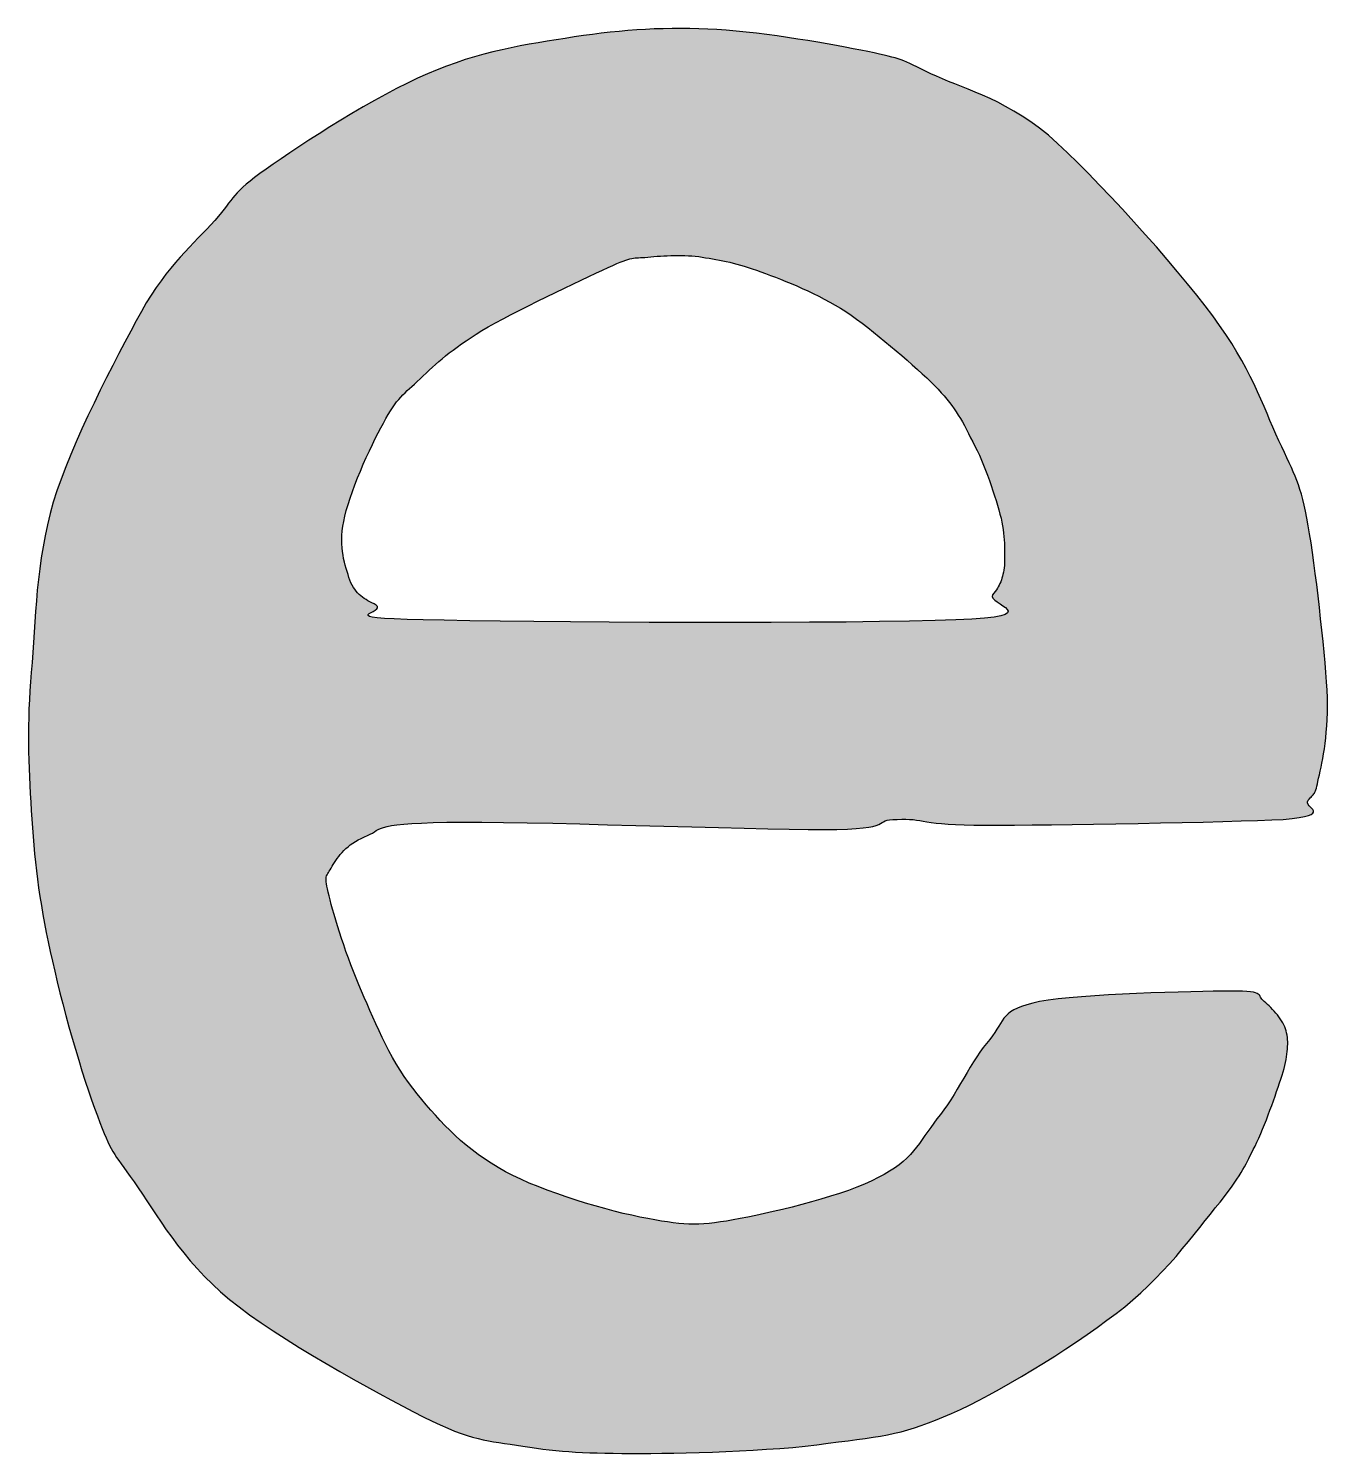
# Model space of a CAD drawing. Header units: millimetres. Extents: x 0 to 420, y 0 to 297.
# Drawn here: x 299.989 to 301.765, y 51.803 to 53.751 of the extents above; entities that cross this region are included whole.
import ezdxf

# ---------------------------------------------------------------- set-up
doc = ezdxf.new("R2010")
doc.units = ezdxf.units.MM
doc.layers.add('291-E-DIAGRAMA', color=5, linetype='Continuous')
doc.layers.add('291-G-ROTULO', color=7, linetype='Continuous')

msp = doc.modelspace()

# ---------------------------------------------------------------- hatches: boundary and pattern name
at = {"layer": '291-G-ROTULO', "true_color": 0xec5a2f}
h = msp.add_hatch(color=7, dxfattribs=at)
h.paths.add_polyline_path([(300.477, 53.6613), (300.4617, 53.6529), (300.4463, 53.6441), (300.4309, 53.6351), (300.4157, 53.6259), (300.4007, 53.6167), (300.386, 53.6075), (300.3719, 53.5985), (300.3585, 53.5897), (300.3458, 53.5813), (300.334, 53.5733), (300.3232, 53.5659), (300.3135, 53.5591), (300.3051, 53.5531), (300.2978, 53.5476), (300.2916, 53.5427), (300.2862, 53.5383), (300.2815, 53.5342), (300.2775, 53.5304), (300.274, 53.5268), (300.2709, 53.5232), (300.268, 53.5198), (300.2651, 53.5162), (300.2623, 53.5125), (300.2593, 53.5086), (300.2561, 53.5044), (300.2524, 53.4997), (300.2482, 53.4946), (300.2433, 53.4889), (300.2379, 53.4829), (300.2324, 53.4769), (300.2267, 53.471), (300.2208, 53.4649), (300.2148, 53.4587), (300.2087, 53.4523), (300.2024, 53.4457), (300.1961, 53.4387), (300.1896, 53.4313), (300.1831, 53.4235), (300.1765, 53.4153), (300.1699, 53.4064), (300.1632, 53.397), (300.1564, 53.3869), (300.1497, 53.376), (300.1429, 53.3644), (300.1359, 53.3514), (300.1283, 53.3375), (300.1204, 53.3226), (300.1122, 53.307), (300.1038, 53.2907), (300.0953, 53.2739), (300.0867, 53.2567), (300.0782, 53.2392), (300.0698, 53.2215), (300.0616, 53.2038), (300.0538, 53.1862), (300.0463, 53.1688), (300.0394, 53.1517), (300.0331, 53.135), (300.0274, 53.1189), (300.0224, 53.1034), (300.0182, 53.088), (300.0145, 53.0728), (300.0112, 53.0576), (300.0084, 53.0425), (300.006, 53.0275), (300.0039, 53.0126), (300.0021, 52.9979), (300.0006, 52.9832), (299.9993, 52.9687), (299.9982, 52.9543), (299.9971, 52.94), (299.9962, 52.9259), (299.9953, 52.9118), (299.9944, 52.8979), (299.9934, 52.8842), (299.9923, 52.8706), (299.9913, 52.8579), (299.9904, 52.8454), (299.9898, 52.8331), (299.9892, 52.821), (299.9889, 52.8091), (299.9886, 52.7973), (299.9885, 52.7856), (299.9886, 52.7739), (299.9887, 52.7624), (299.989, 52.7509), (299.9893, 52.7394), (299.9898, 52.728), (299.9903, 52.7165), (299.9909, 52.705), (299.9916, 52.6935), (299.9923, 52.6819), (299.9931, 52.6699), (299.9939, 52.658), (299.9949, 52.6462), (299.9958, 52.6345), (299.9969, 52.6228), (299.9981, 52.6112), (299.9994, 52.5995), (300.0009, 52.5878), (300.0024, 52.576), (300.0042, 52.5641), (300.0061, 52.552), (300.0081, 52.5399), (300.0104, 52.5275), (300.0129, 52.515), (300.0155, 52.5022), (300.0184, 52.4891), (300.0212, 52.4759), (300.0244, 52.462), (300.0279, 52.4475), (300.0316, 52.4325), (300.0355, 52.4173), (300.0396, 52.4018), (300.0439, 52.3862), (300.0483, 52.3707), (300.0527, 52.3554), (300.0572, 52.3404), (300.0617, 52.3258), (300.0661, 52.3118), (300.0705, 52.2986), (300.0747, 52.2861), (300.0788, 52.2747), (300.0827, 52.2643), (300.0862, 52.2551), (300.0894, 52.2472), (300.0922, 52.2402), (300.0947, 52.2341), (300.0971, 52.2287), (300.0994, 52.2239), (300.1017, 52.2195), (300.104, 52.2154), (300.1064, 52.2113), (300.109, 52.2073), (300.1119, 52.2031), (300.1151, 52.1985), (300.1188, 52.1935), (300.1229, 52.1878), (300.1276, 52.1813), (300.1329, 52.174), (300.1386, 52.1658), (300.1444, 52.1572), (300.1504, 52.1481), (300.1566, 52.1387), (300.1631, 52.1289), (300.1699, 52.1189), (300.177, 52.1086), (300.1845, 52.0982), (300.1925, 52.0876), (300.2009, 52.0769), (300.2098, 52.0661), (300.2192, 52.0554), (300.2293, 52.0447), (300.24, 52.0341), (300.2513, 52.0236), (300.2633, 52.0134), (300.2765, 52.003), (300.291, 51.9923), (300.3067, 51.9813), (300.3234, 51.9702), (300.3408, 51.959), (300.3588, 51.9477), (300.3772, 51.9365), (300.3958, 51.9255), (300.4144, 51.9147), (300.4328, 51.9043), (300.4509, 51.8942), (300.4683, 51.8846), (300.485, 51.8756), (300.5006, 51.8672), (300.5152, 51.8596), (300.5283, 51.8528), (300.5406, 51.8468), (300.5517, 51.8416), (300.562, 51.8371), (300.5714, 51.8332), (300.5801, 51.8299), (300.5883, 51.8272), (300.596, 51.8248), (300.6034, 51.8229), (300.6105, 51.8212), (300.6176, 51.8198), (300.6247, 51.8186), (300.6319, 51.8175), (300.6395, 51.8164), (300.6474, 51.8152), (300.6558, 51.814), (300.6648, 51.8126), (300.6741, 51.8112), (300.6832, 51.8099), (300.6921, 51.8087), (300.7009, 51.8077), (300.7098, 51.8067), (300.7187, 51.8059), (300.7277, 51.8052), (300.7369, 51.8046), (300.7463, 51.8041), (300.7561, 51.8036), (300.7663, 51.8033), (300.7769, 51.803), (300.7881, 51.8028), (300.7999, 51.8027), (300.8123, 51.8026), (300.8254, 51.8026), (300.8396, 51.8026), (300.8549, 51.8028), (300.8711, 51.803), (300.8881, 51.8034), (300.9058, 51.8039), (300.9239, 51.8045), (300.9423, 51.8052), (300.9609, 51.8061), (300.9796, 51.8071), (300.998, 51.8083), (301.0161, 51.8096), (301.0338, 51.811), (301.0508, 51.8127), (301.067, 51.8145), (301.0823, 51.8165), (301.0965, 51.8186), (301.1095, 51.8201), (301.1216, 51.8216), (301.133, 51.8231), (301.1437, 51.8247), (301.1538, 51.8264), (301.1635, 51.8282), (301.1728, 51.8302), (301.182, 51.8324), (301.1911, 51.8349), (301.2003, 51.8377), (301.2096, 51.8408), (301.2193, 51.8443), (301.2293, 51.8482), (301.2399, 51.8526), (301.2511, 51.8574), (301.2631, 51.8628), (301.2755, 51.8688), (301.2887, 51.8755), (301.3025, 51.8828), (301.3168, 51.8907), (301.3316, 51.899), (301.3466, 51.9078), (301.3618, 51.9169), (301.377, 51.9263), (301.3922, 51.9359), (301.4072, 51.9456), (301.422, 51.9554), (301.4364, 51.9653), (301.4503, 51.975), (301.4636, 51.9847), (301.4762, 51.9941), (301.4879, 52.0033), (301.499, 52.0125), (301.5098, 52.0221), (301.5201, 52.0318), (301.5301, 52.0418), (301.5398, 52.0519), (301.5491, 52.0621), (301.5581, 52.0722), (301.5667, 52.0824), (301.575, 52.0924), (301.583, 52.1022), (301.5907, 52.1118), (301.598, 52.121), (301.6051, 52.13), (301.6118, 52.1384), (301.6183, 52.1464), (301.6244, 52.1539), (301.6294, 52.1607), (301.6338, 52.1669), (301.6377, 52.1725), (301.6412, 52.1776), (301.6443, 52.1824), (301.647, 52.1867), (301.6495, 52.1909), (301.6518, 52.1948), (301.6539, 52.1986), (301.6559, 52.2024), (301.6578, 52.2062), (301.6597, 52.2101), (301.6617, 52.2141), (301.6638, 52.2185), (301.6661, 52.2231), (301.6686, 52.2282), (301.6712, 52.2339), (301.6739, 52.24), (301.6765, 52.2462), (301.679, 52.2525), (301.6816, 52.259), (301.6841, 52.2655), (301.6865, 52.2721), (301.6889, 52.2786), (301.6912, 52.285), (301.6935, 52.2914), (301.6956, 52.2976), (301.6977, 52.3035), (301.6996, 52.3093), (301.7014, 52.3147), (301.7032, 52.3198), (301.7047, 52.3245), (301.7058, 52.3289), (301.7068, 52.3332), (301.7077, 52.3373), (301.7085, 52.3412), (301.7091, 52.345), (301.7097, 52.3487), (301.7102, 52.3522), (301.7105, 52.3556), (301.7107, 52.359), (301.7108, 52.3622), (301.7108, 52.3654), (301.7107, 52.3686), (301.7104, 52.3716), (301.71, 52.3747), (301.7094, 52.3777), (301.7087, 52.3807), (301.7079, 52.3834), (301.7068, 52.3861), (301.7055, 52.3888), (301.704, 52.3915), (301.7024, 52.3942), (301.7006, 52.397), (301.6987, 52.3997), (301.6967, 52.4023), (301.6946, 52.4049), (301.6924, 52.4075), (301.6901, 52.4099), (301.6879, 52.4123), (301.6855, 52.4147), (301.6832, 52.4168), (301.6809, 52.4189), (301.6786, 52.4209), (301.6767, 52.4224), (301.6753, 52.4238), (301.6744, 52.4252), (301.6737, 52.4265), (301.6731, 52.4277), (301.6725, 52.4289), (301.6717, 52.4299), (301.6706, 52.4309), (301.669, 52.4318), (301.6668, 52.4326), (301.6639, 52.4333), (301.66, 52.4339), (301.6551, 52.4343), (301.6489, 52.4347), (301.6414, 52.4349), (301.6325, 52.4349), (301.6219, 52.4349), (301.6091, 52.4347), (301.5946, 52.4345), (301.5784, 52.4341), (301.561, 52.4337), (301.5426, 52.4331), (301.5236, 52.4325), (301.5042, 52.4317), (301.4848, 52.4308), (301.4655, 52.4297), (301.4468, 52.4286), (301.4289, 52.4273), (301.4121, 52.4259), (301.3968, 52.4244), (301.3831, 52.4227), (301.3715, 52.4209), (301.362, 52.4186), (301.3539, 52.4163), (301.3469, 52.414), (301.3411, 52.4116), (301.3361, 52.4091), (301.3319, 52.4065), (301.3283, 52.4037), (301.3253, 52.4008), (301.3227, 52.3977), (301.3202, 52.3944), (301.3179, 52.3908), (301.3156, 52.387), (301.3131, 52.3829), (301.3103, 52.3785), (301.307, 52.3738), (301.3032, 52.3687), (301.2987, 52.3635), (301.2943, 52.3578), (301.2898, 52.3516), (301.2854, 52.345), (301.281, 52.338), (301.2767, 52.3309), (301.2723, 52.3235), (301.2678, 52.316), (301.2634, 52.3084), (301.2589, 52.3009), (301.2544, 52.2935), (301.2499, 52.2863), (301.2453, 52.2792), (301.2406, 52.2725), (301.2358, 52.2662), (301.231, 52.2603), (301.2266, 52.2543), (301.2225, 52.2485), (301.2186, 52.2428), (301.2147, 52.2373), (301.211, 52.2319), (301.2071, 52.2266), (301.2032, 52.2214), (301.1991, 52.2164), (301.1947, 52.2114), (301.19, 52.2066), (301.1849, 52.2019), (301.1793, 52.1973), (301.1731, 52.1928), (301.1664, 52.1885), (301.1589, 52.1842), (301.1507, 52.18), (301.1418, 52.1755), (301.132, 52.1711), (301.1213, 52.1667), (301.1099, 52.1624), (301.0978, 52.1583), (301.0853, 52.1543), (301.0724, 52.1504), (301.0593, 52.1466), (301.0461, 52.143), (301.033, 52.1396), (301.02, 52.1364), (301.0072, 52.1334), (300.995, 52.1306), (300.9832, 52.1281), (300.9722, 52.1258), (300.962, 52.1238), (300.9522, 52.122), (300.9432, 52.1205), (300.9348, 52.1192), (300.9269, 52.1181), (300.9195, 52.1173), (300.9124, 52.1167), (300.9055, 52.1164), (300.8987, 52.1162), (300.8919, 52.1164), (300.885, 52.1167), (300.8779, 52.1173), (300.8705, 52.1181), (300.8626, 52.1192), (300.8543, 52.1205), (300.8452, 52.122), (300.8355, 52.1238), (300.8249, 52.1258), (300.8137, 52.1283), (300.8019, 52.131), (300.7895, 52.1341), (300.7768, 52.1375), (300.7638, 52.1411), (300.7506, 52.145), (300.7374, 52.1491), (300.7241, 52.1535), (300.711, 52.158), (300.6981, 52.1627), (300.6856, 52.1675), (300.6735, 52.1725), (300.6619, 52.1776), (300.6509, 52.1828), (300.6408, 52.188), (300.6308, 52.1937), (300.6213, 52.1996), (300.6123, 52.2056), (300.6036, 52.2117), (300.5953, 52.2179), (300.5873, 52.2243), (300.5796, 52.2308), (300.5722, 52.2374), (300.5651, 52.2442), (300.5582, 52.251), (300.5516, 52.258), (300.5451, 52.2651), (300.5387, 52.2723), (300.5325, 52.2795), (300.5264, 52.2869), (300.5203, 52.2944), (300.514, 52.3021), (300.5081, 52.3101), (300.5023, 52.3183), (300.4968, 52.3268), (300.4915, 52.3355), (300.4865, 52.3443), (300.4816, 52.3533), (300.4769, 52.3624), (300.4724, 52.3716), (300.468, 52.3808), (300.4637, 52.39), (300.4596, 52.3991), (300.4556, 52.4083), (300.4517, 52.4173), (300.4478, 52.4262), (300.444, 52.4349), (300.4403, 52.4437), (300.4366, 52.4526), (300.433, 52.4617), (300.4295, 52.4708), (300.4261, 52.48), (300.4228, 52.4891), (300.4197, 52.4981), (300.4167, 52.507), (300.4138, 52.5156), (300.4112, 52.524), (300.4087, 52.532), (300.4065, 52.5397), (300.4044, 52.5469), (300.4027, 52.5536), (300.4011, 52.5598), (300.3999, 52.5654), (300.3985, 52.5703), (300.3974, 52.5746), (300.3966, 52.5784), (300.396, 52.5816), (300.3956, 52.5844), (300.3955, 52.5868), (300.3956, 52.5889), (300.3958, 52.5908), (300.3963, 52.5925), (300.397, 52.5941), (300.3978, 52.5957), (300.3987, 52.5973), (300.3998, 52.5991), (300.4011, 52.601), (300.4024, 52.6031), (300.4039, 52.6056), (300.4054, 52.6082), (300.4071, 52.6109), (300.4089, 52.6136), (300.4108, 52.6164), (300.4128, 52.6191), (300.415, 52.6218), (300.4174, 52.6245), (300.4199, 52.6272), (300.4227, 52.6298), (300.4256, 52.6323), (300.4287, 52.6348), (300.4321, 52.6372), (300.4357, 52.6395), (300.4395, 52.6417), (300.4437, 52.6438), (300.448, 52.6457), (300.4524, 52.6476), (300.456, 52.6494), (300.459, 52.6511), (300.4616, 52.6528), (300.4642, 52.6544), (300.467, 52.656), (300.4702, 52.6574), (300.4741, 52.6588), (300.479, 52.66), (300.485, 52.6612), (300.4925, 52.6623), (300.5017, 52.6632), (300.5128, 52.6641), (300.5261, 52.6648), (300.5419, 52.6653), (300.5605, 52.6658), (300.5823, 52.666), (300.6084, 52.6659), (300.6381, 52.6656), (300.6707, 52.6651), (300.7057, 52.6644), (300.7426, 52.6635), (300.7806, 52.6625), (300.8192, 52.6615), (300.8577, 52.6605), (300.8957, 52.6595), (300.9324, 52.6585), (300.9673, 52.6576), (300.9997, 52.6569), (301.0291, 52.6563), (301.0549, 52.6559), (301.0764, 52.6558), (301.094, 52.6559), (301.1086, 52.6564), (301.1206, 52.6571), (301.1302, 52.658), (301.1378, 52.659), (301.1436, 52.6602), (301.1481, 52.6615), (301.1514, 52.6628), (301.154, 52.6641), (301.1561, 52.6654), (301.1581, 52.6666), (301.1602, 52.6676), (301.1628, 52.6685), (301.1663, 52.6692), (301.1708, 52.6697), (301.1768, 52.6698), (301.1831, 52.6701), (301.1887, 52.67), (301.1937, 52.6698), (301.1984, 52.6694), (301.2029, 52.6688), (301.2075, 52.6682), (301.2122, 52.6674), (301.2174, 52.6665), (301.2232, 52.6657), (301.2298, 52.6648), (301.2374, 52.664), (301.2462, 52.6633), (301.2564, 52.6627), (301.2682, 52.6622), (301.2817, 52.6619), (301.2972, 52.6618), (301.3155, 52.6618), (301.337, 52.662), (301.3612, 52.6622), (301.3877, 52.6625), (301.4159, 52.6628), (301.4454, 52.6633), (301.4757, 52.6637), (301.5062, 52.6643), (301.5367, 52.6649), (301.5664, 52.6655), (301.5951, 52.6662), (301.6221, 52.6669), (301.6471, 52.6676), (301.6695, 52.6683), (301.6889, 52.6691), (301.7047, 52.6698), (301.7169, 52.671), (301.7266, 52.6722), (301.734, 52.6736), (301.7394, 52.675), (301.743, 52.6765), (301.7452, 52.6781), (301.746, 52.6797), (301.7459, 52.6814), (301.745, 52.6831), (301.7436, 52.6848), (301.7419, 52.6866), (301.7403, 52.6884), (301.7389, 52.6903), (301.738, 52.6922), (301.7379, 52.694), (301.7389, 52.6959), (301.7403, 52.6976), (301.7416, 52.6991), (301.7428, 52.7003), (301.7439, 52.7015), (301.7449, 52.7025), (301.7458, 52.7035), (301.7466, 52.7045), (301.7474, 52.7057), (301.7481, 52.707), (301.7488, 52.7086), (301.7495, 52.7104), (301.7501, 52.7126), (301.7508, 52.7152), (301.7515, 52.7182), (301.7522, 52.7218), (301.7529, 52.726), (301.7541, 52.7307), (301.7552, 52.7357), (301.7564, 52.7411), (301.7576, 52.7468), (301.7588, 52.7529), (301.7599, 52.7594), (301.761, 52.7662), (301.7619, 52.7734), (301.7628, 52.7811), (301.7636, 52.7891), (301.7643, 52.7976), (301.7648, 52.8065), (301.7651, 52.8158), (301.7653, 52.8256), (301.7652, 52.8358), (301.765, 52.8465), (301.7641, 52.858), (301.7631, 52.8705), (301.7619, 52.884), (301.7606, 52.8983), (301.7591, 52.9131), (301.7576, 52.9284), (301.7559, 52.9439), (301.7542, 52.9596), (301.7523, 52.9753), (301.7505, 52.9908), (301.7485, 53.006), (301.7466, 53.0207), (301.7446, 53.0347), (301.7427, 53.0479), (301.7408, 53.0602), (301.7389, 53.0713), (301.737, 53.0817), (301.7352, 53.0911), (301.7333, 53.0995), (301.7315, 53.1073), (301.7295, 53.1144), (301.7276, 53.121), (301.7255, 53.1273), (301.7233, 53.1333), (301.721, 53.1392), (301.7185, 53.1451), (301.7158, 53.1511), (301.7129, 53.1574), (301.7098, 53.1641), (301.7064, 53.1713), (301.7027, 53.1791), (301.6987, 53.1877), (301.6946, 53.1968), (301.6906, 53.206), (301.6866, 53.2154), (301.6826, 53.2249), (301.6785, 53.2345), (301.6742, 53.2444), (301.6697, 53.2545), (301.6648, 53.2648), (301.6597, 53.2754), (301.6541, 53.2862), (301.648, 53.2974), (301.6414, 53.3089), (301.6342, 53.3207), (301.6263, 53.3329), (301.6177, 53.3454), (301.6084, 53.3584), (301.5979, 53.3721), (301.5864, 53.3869), (301.5737, 53.4024), (301.5603, 53.4187), (301.546, 53.4355), (301.5312, 53.4526), (301.516, 53.4698), (301.5005, 53.4871), (301.4848, 53.5042), (301.4691, 53.521), (301.4536, 53.5373), (301.4384, 53.5529), (301.4237, 53.5677), (301.4095, 53.5814), (301.3961, 53.594), (301.3835, 53.6053), (301.3712, 53.615), (301.3593, 53.6237), (301.3475, 53.6315), (301.3361, 53.6385), (301.325, 53.6448), (301.3142, 53.6505), (301.3037, 53.6556), (301.2934, 53.6603), (301.2835, 53.6645), (301.2739, 53.6684), (301.2646, 53.6721), (301.2556, 53.6756), (301.247, 53.679), (301.2386, 53.6825), (301.2306, 53.686), (301.2229, 53.6896), (301.2155, 53.6932), (301.2091, 53.6963), (301.2034, 53.699), (301.1984, 53.7014), (301.1939, 53.7035), (301.1898, 53.7053), (301.1859, 53.707), (301.182, 53.7084), (301.1781, 53.7098), (301.174, 53.7111), (301.1695, 53.7123), (301.1645, 53.7136), (301.1589, 53.7149), (301.1524, 53.7164), (301.1451, 53.718), (301.1366, 53.7197), (301.1271, 53.7217), (301.1167, 53.7237), (301.1055, 53.7259), (301.0936, 53.7281), (301.081, 53.7304), (301.068, 53.7326), (301.0545, 53.7349), (301.0407, 53.737), (301.0267, 53.7392), (301.0125, 53.7412), (300.9983, 53.7431), (300.9842, 53.7449), (300.9701, 53.7464), (300.9563, 53.7478), (300.9429, 53.749), (300.9298, 53.7498), (300.9175, 53.7505), (300.9052, 53.751), (300.8929, 53.7513), (300.8808, 53.7514), (300.8687, 53.7513), (300.8566, 53.7511), (300.8445, 53.7507), (300.8325, 53.7501), (300.8204, 53.7494), (300.8084, 53.7485), (300.7963, 53.7474), (300.7842, 53.7462), (300.772, 53.7448), (300.7598, 53.7433), (300.7475, 53.7416), (300.7351, 53.7398), (300.7227, 53.7379), (300.7103, 53.736), (300.698, 53.734), (300.6857, 53.732), (300.6733, 53.7298), (300.661, 53.7275), (300.6486, 53.725), (300.6362, 53.7222), (300.6238, 53.7193), (300.6113, 53.7161), (300.5987, 53.7126), (300.586, 53.7088), (300.5733, 53.7046), (300.5604, 53.7), (300.5475, 53.695), (300.5344, 53.6896), (300.5208, 53.6836), (300.5067, 53.6768), (300.492, 53.6693)])
h.paths.add_polyline_path([(300.4199, 53.0773), (300.4213, 53.0844), (300.4232, 53.0922), (300.4256, 53.1004), (300.4284, 53.1091), (300.4315, 53.1181), (300.435, 53.1273), (300.4386, 53.1367), (300.4425, 53.1461), (300.4465, 53.1555), (300.4506, 53.1647), (300.4548, 53.1737), (300.4589, 53.1823), (300.4629, 53.1906), (300.4669, 53.1983), (300.4706, 53.2054), (300.4741, 53.2118), (300.4774, 53.2179), (300.4806, 53.2234), (300.4836, 53.2283), (300.4865, 53.2328), (300.4893, 53.2369), (300.4921, 53.2406), (300.4949, 53.244), (300.4977, 53.2472), (300.5006, 53.2502), (300.5035, 53.2532), (300.5065, 53.2561), (300.5097, 53.259), (300.513, 53.262), (300.5166, 53.2651), (300.5203, 53.2684), (300.5243, 53.2721), (300.5284, 53.2762), (300.5326, 53.2802), (300.5367, 53.2841), (300.5409, 53.2881), (300.5452, 53.292), (300.5496, 53.2958), (300.5542, 53.2997), (300.5589, 53.3037), (300.564, 53.3077), (300.5693, 53.3117), (300.5748, 53.3158), (300.5808, 53.3201), (300.5871, 53.3244), (300.5938, 53.3289), (300.601, 53.3335), (300.6086, 53.3383), (300.6174, 53.3434), (300.6272, 53.3488), (300.6377, 53.3544), (300.6489, 53.3603), (300.6606, 53.3663), (300.6726, 53.3723), (300.6849, 53.3784), (300.6972, 53.3845), (300.7095, 53.3904), (300.7215, 53.3963), (300.7332, 53.4019), (300.7444, 53.4072), (300.755, 53.4122), (300.7647, 53.4168), (300.7735, 53.421), (300.7813, 53.4246), (300.7876, 53.4274), (300.7931, 53.4298), (300.7978, 53.4317), (300.8019, 53.4333), (300.8054, 53.4346), (300.8085, 53.4356), (300.8112, 53.4364), (300.8136, 53.4369), (300.8159, 53.4373), (300.8182, 53.4376), (300.8204, 53.4378), (300.8228, 53.4379), (300.8254, 53.438), (300.8283, 53.4382), (300.8316, 53.4384), (300.8355, 53.4387), (300.8397, 53.4391), (300.844, 53.4394), (300.8485, 53.4398), (300.853, 53.4401), (300.8576, 53.4404), (300.8623, 53.4406), (300.8671, 53.4408), (300.8719, 53.4409), (300.8767, 53.441), (300.8815, 53.441), (300.8863, 53.4409), (300.8911, 53.4407), (300.8959, 53.4403), (300.9006, 53.4399), (300.9052, 53.4394), (300.9098, 53.4387), (300.9146, 53.4379), (300.9194, 53.4372), (300.9241, 53.4364), (300.9288, 53.4355), (300.9335, 53.4347), (300.9382, 53.4337), (300.9429, 53.4327), (300.9476, 53.4317), (300.9525, 53.4305), (300.9574, 53.4292), (300.9625, 53.4278), (300.9676, 53.4263), (300.973, 53.4246), (300.9785, 53.4228), (300.9841, 53.4208), (300.9901, 53.4186), (300.9966, 53.4163), (301.0033, 53.4138), (301.0102, 53.4112), (301.0173, 53.4084), (301.0245, 53.4056), (301.0318, 53.4025), (301.0393, 53.3993), (301.0468, 53.396), (301.0543, 53.3926), (301.0619, 53.389), (301.0695, 53.3852), (301.077, 53.3813), (301.0845, 53.3773), (301.0919, 53.3732), (301.0993, 53.3689), (301.1065, 53.3644), (301.1138, 53.3593), (301.1212, 53.3539), (301.1288, 53.3482), (301.1365, 53.3423), (301.1443, 53.3362), (301.1522, 53.3299), (301.16, 53.3235), (301.1677, 53.317), (301.1754, 53.3105), (301.1829, 53.304), (301.1903, 53.2976), (301.1974, 53.2913), (301.2043, 53.2851), (301.2108, 53.2792), (301.2171, 53.2735), (301.2229, 53.268), (301.228, 53.2629), (301.2327, 53.258), (301.237, 53.2533), (301.241, 53.2488), (301.2447, 53.2444), (301.2482, 53.24), (301.2515, 53.2357), (301.2545, 53.2314), (301.2575, 53.227), (301.2603, 53.2226), (301.2631, 53.218), (301.2658, 53.2133), (301.2686, 53.2083), (301.2713, 53.2031), (301.2742, 53.1976), (301.2771, 53.1918), (301.2801, 53.1863), (301.2831, 53.1804), (301.2861, 53.1743), (301.2891, 53.1678), (301.2919, 53.1612), (301.2948, 53.1543), (301.2975, 53.1474), (301.3002, 53.1403), (301.3028, 53.1333), (301.3053, 53.1262), (301.3076, 53.1193), (301.3099, 53.1124), (301.312, 53.1058), (301.3139, 53.0993), (301.3157, 53.0932), (301.3173, 53.0874), (301.3187, 53.0818), (301.3198, 53.0764), (301.3208, 53.0713), (301.3216, 53.0662), (301.3222, 53.0614), (301.3227, 53.0567), (301.3231, 53.0521), (301.3233, 53.0477), (301.3234, 53.0435), (301.3235, 53.0393), (301.3235, 53.0353), (301.3235, 53.0315), (301.3234, 53.0277), (301.3234, 53.0241), (301.3233, 53.0205), (301.3233, 53.0171), (301.3229, 53.0138), (301.3224, 53.0107), (301.3219, 53.0077), (301.3214, 53.0049), (301.3207, 53.0022), (301.32, 52.9996), (301.3192, 52.9972), (301.3183, 52.9948), (301.3173, 52.9925), (301.3162, 52.9902), (301.315, 52.988), (301.3137, 52.9858), (301.3123, 52.9836), (301.3107, 52.9814), (301.3091, 52.9792), (301.3072, 52.977), (301.3065, 52.9746), (301.3076, 52.9722), (301.3101, 52.9697), (301.3135, 52.9671), (301.3174, 52.9645), (301.3214, 52.9619), (301.3248, 52.9594), (301.3273, 52.9569), (301.3284, 52.9545), (301.3276, 52.9522), (301.3245, 52.9501), (301.3185, 52.9482), (301.3093, 52.9464), (301.2963, 52.945), (301.279, 52.9437), (301.2571, 52.9428), (301.2288, 52.9418), (301.1937, 52.9409), (301.1527, 52.9402), (301.1068, 52.9397), (301.0569, 52.9394), (301.0041, 52.9391), (300.9493, 52.939), (300.8934, 52.9391), (300.8376, 52.9392), (300.7827, 52.9395), (300.7298, 52.9398), (300.6797, 52.9403), (300.6336, 52.9408), (300.5923, 52.9414), (300.5569, 52.9421), (300.5283, 52.9428), (300.5063, 52.9433), (300.4888, 52.9439), (300.4753, 52.9446), (300.4655, 52.9454), (300.4588, 52.9464), (300.4549, 52.9474), (300.4532, 52.9486), (300.4533, 52.9499), (300.4547, 52.9512), (300.4571, 52.9527), (300.4598, 52.9542), (300.4626, 52.9558), (300.4648, 52.9575), (300.4661, 52.9592), (300.466, 52.961), (300.4641, 52.9629), (300.4611, 52.9644), (300.4583, 52.9659), (300.4555, 52.9673), (300.4528, 52.9688), (300.4502, 52.9703), (300.4477, 52.9719), (300.4453, 52.9736), (300.443, 52.9755), (300.4408, 52.9774), (300.4387, 52.9795), (300.4367, 52.9818), (300.4347, 52.9844), (300.4329, 52.9871), (300.4312, 52.9901), (300.4295, 52.9934), (300.428, 52.997), (300.4268, 53.0008), (300.4256, 53.0048), (300.4243, 53.0088), (300.423, 53.013), (300.4218, 53.0173), (300.4207, 53.0217), (300.4196, 53.0264), (300.4187, 53.0312), (300.4179, 53.0361), (300.4174, 53.0413), (300.417, 53.0467), (300.4169, 53.0524), (300.4172, 53.0582), (300.4177, 53.0643), (300.4186, 53.0707)])

# ---------------------------------------------------------------- linework, layer by layer
at = {"layer": '291-E-DIAGRAMA'}
for points in [[(300.5344, 53.6896), (300.5208, 53.6836), (300.5067, 53.6768), (300.492, 53.6693), (300.477, 53.6613), (300.4617, 53.6529), (300.4463, 53.6441), (300.4309, 53.6351), (300.4157, 53.6259), (300.4007, 53.6167), (300.386, 53.6075), (300.3719, 53.5985), (300.3585, 53.5897), (300.3458, 53.5813), (300.334, 53.5733), (300.3232, 53.5659), (300.3135, 53.5591), (300.3051, 53.5531), (300.2978, 53.5476), (300.2916, 53.5427), (300.2862, 53.5383), (300.2815, 53.5342), (300.2775, 53.5304), (300.274, 53.5268), (300.2709, 53.5232), (300.268, 53.5198), (300.2651, 53.5162), (300.2623, 53.5125), (300.2593, 53.5086), (300.2561, 53.5044), (300.2524, 53.4997), (300.2482, 53.4946), (300.2433, 53.4889), (300.2379, 53.4829), (300.2324, 53.4769), (300.2267, 53.471), (300.2208, 53.4649), (300.2148, 53.4587), (300.2087, 53.4523), (300.2024, 53.4457), (300.1961, 53.4387), (300.1896, 53.4313), (300.1831, 53.4235), (300.1765, 53.4153), (300.1699, 53.4064), (300.1632, 53.397), (300.1564, 53.3869), (300.1497, 53.376), (300.1429, 53.3644), (300.1359, 53.3514), (300.1283, 53.3375), (300.1204, 53.3226), (300.1122, 53.307), (300.1038, 53.2907), (300.0953, 53.2739), (300.0867, 53.2567), (300.0782, 53.2392), (300.0698, 53.2215), (300.0616, 53.2038), (300.0538, 53.1862), (300.0463, 53.1688), (300.0394, 53.1517), (300.0331, 53.135), (300.0274, 53.1189), (300.0224, 53.1034), (300.0182, 53.088), (300.0145, 53.0728), (300.0112, 53.0576), (300.0084, 53.0425), (300.006, 53.0275), (300.0039, 53.0126), (300.0021, 52.9979), (300.0006, 52.9832), (299.9993, 52.9687), (299.9982, 52.9543), (299.9971, 52.94), (299.9962, 52.9259), (299.9953, 52.9118), (299.9944, 52.8979), (299.9934, 52.8842), (299.9923, 52.8706), (299.9913, 52.8579), (299.9904, 52.8454), (299.9898, 52.8331), (299.9892, 52.821), (299.9889, 52.8091), (299.9886, 52.7973), (299.9885, 52.7856), (299.9886, 52.7739), (299.9887, 52.7624), (299.989, 52.7509), (299.9893, 52.7394), (299.9898, 52.728), (299.9903, 52.7165), (299.9909, 52.705), (299.9916, 52.6935), (299.9923, 52.6819), (299.9931, 52.6699), (299.9939, 52.658), (299.9949, 52.6462), (299.9958, 52.6345), (299.9969, 52.6228), (299.9981, 52.6112), (299.9994, 52.5995), (300.0009, 52.5878), (300.0024, 52.576), (300.0042, 52.5641), (300.0061, 52.552), (300.0081, 52.5399), (300.0104, 52.5275), (300.0129, 52.515), (300.0155, 52.5022), (300.0184, 52.4891), (300.0212, 52.4759), (300.0244, 52.462), (300.0279, 52.4475), (300.0316, 52.4325), (300.0355, 52.4173), (300.0396, 52.4018), (300.0439, 52.3862), (300.0483, 52.3707), (300.0527, 52.3554), (300.0572, 52.3404), (300.0617, 52.3258), (300.0661, 52.3118), (300.0705, 52.2986), (300.0747, 52.2861), (300.0788, 52.2747), (300.0827, 52.2643), (300.0862, 52.2551), (300.0894, 52.2472), (300.0922, 52.2402), (300.0947, 52.2341), (300.0971, 52.2287), (300.0994, 52.2239), (300.1017, 52.2195), (300.104, 52.2154), (300.1064, 52.2113), (300.109, 52.2073), (300.1119, 52.2031), (300.1151, 52.1985), (300.1188, 52.1935), (300.1229, 52.1878), (300.1276, 52.1813), (300.1329, 52.174), (300.1386, 52.1658), (300.1444, 52.1572), (300.1504, 52.1481), (300.1566, 52.1387), (300.1631, 52.1289), (300.1699, 52.1189), (300.177, 52.1086), (300.1845, 52.0982), (300.1925, 52.0876), (300.2009, 52.0769), (300.2098, 52.0661), (300.2192, 52.0554), (300.2293, 52.0447), (300.24, 52.0341), (300.2513, 52.0236), (300.2633, 52.0134), (300.2765, 52.003), (300.291, 51.9923), (300.3067, 51.9813), (300.3234, 51.9702), (300.3408, 51.959), (300.3588, 51.9477), (300.3772, 51.9365), (300.3958, 51.9255), (300.4144, 51.9147), (300.4328, 51.9043), (300.4509, 51.8942), (300.4683, 51.8846), (300.485, 51.8756), (300.5006, 51.8672), (300.5152, 51.8596), (300.5283, 51.8528), (300.5406, 51.8468), (300.5517, 51.8416), (300.562, 51.8371), (300.5714, 51.8332), (300.5801, 51.8299), (300.5883, 51.8272), (300.596, 51.8248), (300.6034, 51.8229), (300.6105, 51.8212), (300.6176, 51.8198), (300.6247, 51.8186), (300.6319, 51.8175), (300.6395, 51.8164), (300.6474, 51.8152), (300.6558, 51.814), (300.6648, 51.8126), (300.6741, 51.8112), (300.6832, 51.8099), (300.6921, 51.8087), (300.7009, 51.8077), (300.7098, 51.8067), (300.7187, 51.8059), (300.7277, 51.8052), (300.7369, 51.8046), (300.7463, 51.8041), (300.7561, 51.8036), (300.7663, 51.8033), (300.7769, 51.803), (300.7881, 51.8028), (300.7999, 51.8027), (300.8123, 51.8026), (300.8254, 51.8026), (300.8396, 51.8026), (300.8549, 51.8028), (300.8711, 51.803), (300.8881, 51.8034), (300.9058, 51.8039), (300.9239, 51.8045), (300.9423, 51.8052), (300.9609, 51.8061), (300.9796, 51.8071), (300.998, 51.8083), (301.0161, 51.8096), (301.0338, 51.811), (301.0508, 51.8127), (301.067, 51.8145), (301.0823, 51.8165), (301.0965, 51.8186), (301.1095, 51.8201), (301.1216, 51.8216), (301.133, 51.8231), (301.1437, 51.8247), (301.1538, 51.8264), (301.1635, 51.8282), (301.1728, 51.8302), (301.182, 51.8324), (301.1911, 51.8349), (301.2003, 51.8377), (301.2096, 51.8408), (301.2193, 51.8443), (301.2293, 51.8482), (301.2399, 51.8526), (301.2511, 51.8574), (301.2631, 51.8628), (301.2755, 51.8688), (301.2887, 51.8755), (301.3025, 51.8828), (301.3168, 51.8907), (301.3316, 51.899), (301.3466, 51.9078), (301.3618, 51.9169), (301.377, 51.9263), (301.3922, 51.9359), (301.4072, 51.9456), (301.422, 51.9554), (301.4364, 51.9653), (301.4503, 51.975), (301.4636, 51.9847), (301.4762, 51.9941), (301.4879, 52.0033), (301.499, 52.0125), (301.5098, 52.0221), (301.5201, 52.0318), (301.5301, 52.0418), (301.5398, 52.0519), (301.5491, 52.0621), (301.5581, 52.0722), (301.5667, 52.0824), (301.575, 52.0924), (301.583, 52.1022), (301.5907, 52.1118), (301.598, 52.121), (301.6051, 52.13), (301.6118, 52.1384), (301.6183, 52.1464), (301.6244, 52.1539), (301.6294, 52.1607), (301.6338, 52.1669), (301.6377, 52.1725), (301.6412, 52.1776), (301.6443, 52.1824), (301.647, 52.1867), (301.6495, 52.1909), (301.6518, 52.1948), (301.6539, 52.1986), (301.6559, 52.2024), (301.6578, 52.2062), (301.6597, 52.2101), (301.6617, 52.2141), (301.6638, 52.2185), (301.6661, 52.2231), (301.6686, 52.2282), (301.6712, 52.2339), (301.6739, 52.24), (301.6765, 52.2462), (301.679, 52.2525), (301.6816, 52.259), (301.6841, 52.2655), (301.6865, 52.2721), (301.6889, 52.2786), (301.6912, 52.285), (301.6935, 52.2914), (301.6956, 52.2976), (301.6977, 52.3035), (301.6996, 52.3093), (301.7014, 52.3147), (301.7032, 52.3198), (301.7047, 52.3245), (301.7058, 52.3289), (301.7068, 52.3332), (301.7077, 52.3373), (301.7085, 52.3412), (301.7091, 52.345), (301.7097, 52.3487), (301.7102, 52.3522), (301.7105, 52.3556), (301.7107, 52.359), (301.7108, 52.3622), (301.7108, 52.3654), (301.7107, 52.3686), (301.7104, 52.3716), (301.71, 52.3747), (301.7094, 52.3777), (301.7087, 52.3807), (301.7079, 52.3834), (301.7068, 52.3861), (301.7055, 52.3888), (301.704, 52.3915), (301.7024, 52.3942), (301.7006, 52.397), (301.6987, 52.3997), (301.6967, 52.4023), (301.6946, 52.4049), (301.6924, 52.4075), (301.6901, 52.4099), (301.6879, 52.4123), (301.6855, 52.4147), (301.6832, 52.4168), (301.6809, 52.4189), (301.6786, 52.4209), (301.6767, 52.4224), (301.6753, 52.4238), (301.6744, 52.4252), (301.6737, 52.4265), (301.6731, 52.4277), (301.6725, 52.4289), (301.6717, 52.4299), (301.6706, 52.4309), (301.669, 52.4318), (301.6668, 52.4326), (301.6639, 52.4333), (301.66, 52.4339), (301.6551, 52.4343), (301.6489, 52.4347), (301.6414, 52.4349), (301.6325, 52.4349), (301.6219, 52.4349), (301.6091, 52.4347), (301.5946, 52.4345), (301.5784, 52.4341), (301.561, 52.4337), (301.5426, 52.4331), (301.5236, 52.4325), (301.5042, 52.4317), (301.4848, 52.4308), (301.4655, 52.4297), (301.4468, 52.4286), (301.4289, 52.4273), (301.4121, 52.4259), (301.3968, 52.4244), (301.3831, 52.4227), (301.3715, 52.4209), (301.362, 52.4186), (301.3539, 52.4163), (301.3469, 52.414), (301.3411, 52.4116), (301.3361, 52.4091), (301.3319, 52.4065), (301.3283, 52.4037), (301.3253, 52.4008), (301.3227, 52.3977), (301.3202, 52.3944), (301.3179, 52.3908), (301.3156, 52.387), (301.3131, 52.3829), (301.3103, 52.3785), (301.307, 52.3738), (301.3032, 52.3687), (301.2987, 52.3635), (301.2943, 52.3578), (301.2898, 52.3516), (301.2854, 52.345), (301.281, 52.338), (301.2767, 52.3309), (301.2723, 52.3235), (301.2678, 52.316), (301.2634, 52.3084), (301.2589, 52.3009), (301.2544, 52.2935), (301.2499, 52.2863), (301.2453, 52.2792), (301.2406, 52.2725), (301.2358, 52.2662), (301.231, 52.2603), (301.2266, 52.2543), (301.2225, 52.2485), (301.2186, 52.2428), (301.2147, 52.2373), (301.211, 52.2319), (301.2071, 52.2266), (301.2032, 52.2214), (301.1991, 52.2164), (301.1947, 52.2114), (301.19, 52.2066), (301.1849, 52.2019), (301.1793, 52.1973), (301.1731, 52.1928), (301.1664, 52.1885), (301.1589, 52.1842), (301.1507, 52.18), (301.1418, 52.1755), (301.132, 52.1711), (301.1213, 52.1667), (301.1099, 52.1624), (301.0978, 52.1583), (301.0853, 52.1543), (301.0724, 52.1504), (301.0593, 52.1466), (301.0461, 52.143), (301.033, 52.1396), (301.02, 52.1364), (301.0072, 52.1334), (300.995, 52.1306), (300.9832, 52.1281), (300.9722, 52.1258), (300.962, 52.1238), (300.9522, 52.122), (300.9432, 52.1205), (300.9348, 52.1192), (300.9269, 52.1181), (300.9195, 52.1173), (300.9124, 52.1167), (300.9055, 52.1164), (300.8987, 52.1162), (300.8919, 52.1164), (300.885, 52.1167), (300.8779, 52.1173), (300.8705, 52.1181), (300.8626, 52.1192), (300.8543, 52.1205), (300.8452, 52.122), (300.8355, 52.1238), (300.8249, 52.1258), (300.8137, 52.1283), (300.8019, 52.131), (300.7895, 52.1341), (300.7768, 52.1375), (300.7638, 52.1411), (300.7506, 52.145), (300.7374, 52.1491), (300.7241, 52.1535), (300.711, 52.158), (300.6981, 52.1627), (300.6856, 52.1675), (300.6735, 52.1725), (300.6619, 52.1776), (300.6509, 52.1828), (300.6408, 52.188), (300.6308, 52.1937), (300.6213, 52.1996), (300.6123, 52.2056), (300.6036, 52.2117), (300.5953, 52.2179), (300.5873, 52.2243), (300.5796, 52.2308), (300.5722, 52.2374), (300.5651, 52.2442), (300.5582, 52.251), (300.5516, 52.258), (300.5451, 52.2651), (300.5387, 52.2723), (300.5325, 52.2795), (300.5264, 52.2869), (300.5203, 52.2944), (300.514, 52.3021), (300.5081, 52.3101), (300.5023, 52.3183), (300.4968, 52.3268), (300.4915, 52.3355), (300.4865, 52.3443), (300.4816, 52.3533), (300.4769, 52.3624), (300.4724, 52.3716), (300.468, 52.3808), (300.4637, 52.39), (300.4596, 52.3991), (300.4556, 52.4083), (300.4517, 52.4173), (300.4478, 52.4262), (300.444, 52.4349), (300.4403, 52.4437), (300.4366, 52.4526), (300.433, 52.4617), (300.4295, 52.4708), (300.4261, 52.48), (300.4228, 52.4891), (300.4197, 52.4981), (300.4167, 52.507), (300.4138, 52.5156), (300.4112, 52.524), (300.4087, 52.532), (300.4065, 52.5397), (300.4044, 52.5469), (300.4027, 52.5536), (300.4011, 52.5598), (300.3999, 52.5654), (300.3985, 52.5703), (300.3974, 52.5746), (300.3966, 52.5784), (300.396, 52.5816), (300.3956, 52.5844), (300.3955, 52.5868), (300.3956, 52.5889), (300.3958, 52.5908), (300.3963, 52.5925), (300.397, 52.5941), (300.3978, 52.5957), (300.3987, 52.5973), (300.3998, 52.5991), (300.4011, 52.601), (300.4024, 52.6031), (300.4039, 52.6056), (300.4054, 52.6082), (300.4071, 52.6109), (300.4089, 52.6136), (300.4108, 52.6164), (300.4128, 52.6191), (300.415, 52.6218), (300.4174, 52.6245), (300.4199, 52.6272), (300.4227, 52.6298), (300.4256, 52.6323), (300.4287, 52.6348), (300.4321, 52.6372), (300.4357, 52.6395), (300.4395, 52.6417), (300.4437, 52.6438), (300.448, 52.6457), (300.4524, 52.6476), (300.456, 52.6494), (300.459, 52.6511), (300.4616, 52.6528), (300.4642, 52.6544), (300.467, 52.656), (300.4702, 52.6574), (300.4741, 52.6588), (300.479, 52.66), (300.485, 52.6612), (300.4925, 52.6623), (300.5017, 52.6632), (300.5128, 52.6641), (300.5261, 52.6648), (300.5419, 52.6653), (300.5605, 52.6658), (300.5823, 52.666), (300.6084, 52.6659), (300.6381, 52.6656), (300.6707, 52.6651), (300.7057, 52.6644), (300.7426, 52.6635), (300.7806, 52.6625), (300.8192, 52.6615), (300.8577, 52.6605), (300.8957, 52.6595), (300.9324, 52.6585), (300.9673, 52.6576), (300.9997, 52.6569), (301.0291, 52.6563), (301.0549, 52.6559), (301.0764, 52.6558), (301.094, 52.6559), (301.1086, 52.6564), (301.1206, 52.6571), (301.1302, 52.658), (301.1378, 52.659), (301.1436, 52.6602), (301.1481, 52.6615), (301.1514, 52.6628), (301.154, 52.6641), (301.1561, 52.6654), (301.1581, 52.6666), (301.1602, 52.6676), (301.1628, 52.6685), (301.1663, 52.6692), (301.1708, 52.6697), (301.1768, 52.6698), (301.1831, 52.6701), (301.1887, 52.67), (301.1937, 52.6698), (301.1984, 52.6694), (301.2029, 52.6688), (301.2075, 52.6682), (301.2122, 52.6674), (301.2174, 52.6665), (301.2232, 52.6657), (301.2298, 52.6648), (301.2374, 52.664), (301.2462, 52.6633), (301.2564, 52.6627), (301.2682, 52.6622), (301.2817, 52.6619), (301.2972, 52.6618), (301.3155, 52.6618), (301.337, 52.662), (301.3612, 52.6622), (301.3877, 52.6625), (301.4159, 52.6628), (301.4454, 52.6633), (301.4757, 52.6637), (301.5062, 52.6643), (301.5367, 52.6649), (301.5664, 52.6655), (301.5951, 52.6662), (301.6221, 52.6669), (301.6471, 52.6676), (301.6695, 52.6683), (301.6889, 52.6691), (301.7047, 52.6698), (301.7169, 52.671), (301.7266, 52.6722), (301.734, 52.6736), (301.7394, 52.675), (301.743, 52.6765), (301.7452, 52.6781), (301.746, 52.6797), (301.7459, 52.6814), (301.745, 52.6831), (301.7436, 52.6848), (301.7419, 52.6866), (301.7403, 52.6884), (301.7389, 52.6903), (301.738, 52.6922), (301.7379, 52.694), (301.7389, 52.6959), (301.7403, 52.6976), (301.7416, 52.6991), (301.7428, 52.7003), (301.7439, 52.7015), (301.7449, 52.7025), (301.7458, 52.7035), (301.7466, 52.7045), (301.7474, 52.7057), (301.7481, 52.707), (301.7488, 52.7086), (301.7495, 52.7104), (301.7501, 52.7126), (301.7508, 52.7152), (301.7515, 52.7182), (301.7522, 52.7218), (301.7529, 52.726), (301.7541, 52.7307), (301.7552, 52.7357), (301.7564, 52.7411), (301.7576, 52.7468), (301.7588, 52.7529), (301.7599, 52.7594), (301.761, 52.7662), (301.7619, 52.7734), (301.7628, 52.7811), (301.7636, 52.7891), (301.7643, 52.7976), (301.7648, 52.8065), (301.7651, 52.8158), (301.7653, 52.8256), (301.7652, 52.8358), (301.765, 52.8465), (301.7641, 52.858), (301.7631, 52.8705), (301.7619, 52.884), (301.7606, 52.8983), (301.7591, 52.9131), (301.7576, 52.9284), (301.7559, 52.9439), (301.7542, 52.9596), (301.7523, 52.9753), (301.7505, 52.9908), (301.7485, 53.006), (301.7466, 53.0207), (301.7446, 53.0347), (301.7427, 53.0479), (301.7408, 53.0602), (301.7389, 53.0713), (301.737, 53.0817), (301.7352, 53.0911), (301.7333, 53.0995), (301.7315, 53.1073), (301.7295, 53.1144), (301.7276, 53.121), (301.7255, 53.1273), (301.7233, 53.1333), (301.721, 53.1392), (301.7185, 53.1451), (301.7158, 53.1511), (301.7129, 53.1574), (301.7098, 53.1641), (301.7064, 53.1713), (301.7027, 53.1791), (301.6987, 53.1877), (301.6946, 53.1968), (301.6906, 53.206), (301.6866, 53.2154), (301.6826, 53.2249), (301.6785, 53.2345), (301.6742, 53.2444), (301.6697, 53.2545), (301.6648, 53.2648), (301.6597, 53.2754), (301.6541, 53.2862), (301.648, 53.2974), (301.6414, 53.3089), (301.6342, 53.3207), (301.6263, 53.3329), (301.6177, 53.3454), (301.6084, 53.3584), (301.5979, 53.3721), (301.5864, 53.3869), (301.5737, 53.4024), (301.5603, 53.4187), (301.546, 53.4355), (301.5312, 53.4526), (301.516, 53.4698), (301.5005, 53.4871), (301.4848, 53.5042), (301.4691, 53.521), (301.4536, 53.5373), (301.4384, 53.5529), (301.4237, 53.5677), (301.4095, 53.5814), (301.3961, 53.594), (301.3835, 53.6053), (301.3712, 53.615), (301.3593, 53.6237), (301.3475, 53.6315), (301.3361, 53.6385), (301.325, 53.6448), (301.3142, 53.6505), (301.3037, 53.6556), (301.2934, 53.6603), (301.2835, 53.6645), (301.2739, 53.6684), (301.2646, 53.6721), (301.2556, 53.6756), (301.247, 53.679), (301.2386, 53.6825), (301.2306, 53.686), (301.2229, 53.6896), (301.2155, 53.6932), (301.2091, 53.6963), (301.2034, 53.699), (301.1984, 53.7014), (301.1939, 53.7035), (301.1898, 53.7053), (301.1859, 53.707), (301.182, 53.7084), (301.1781, 53.7098), (301.174, 53.7111), (301.1695, 53.7123), (301.1645, 53.7136), (301.1589, 53.7149), (301.1524, 53.7164), (301.1451, 53.718), (301.1366, 53.7197), (301.1271, 53.7217), (301.1167, 53.7237), (301.1055, 53.7259), (301.0936, 53.7281), (301.081, 53.7304), (301.068, 53.7326), (301.0545, 53.7349), (301.0407, 53.737), (301.0267, 53.7392), (301.0125, 53.7412), (300.9983, 53.7431), (300.9842, 53.7449), (300.9701, 53.7464), (300.9563, 53.7478), (300.9429, 53.749), (300.9298, 53.7498), (300.9175, 53.7505), (300.9052, 53.751), (300.8929, 53.7513), (300.8808, 53.7514), (300.8687, 53.7513), (300.8566, 53.7511), (300.8445, 53.7507), (300.8325, 53.7501), (300.8204, 53.7494), (300.8084, 53.7485), (300.7963, 53.7474), (300.7842, 53.7462), (300.772, 53.7448), (300.7598, 53.7433), (300.7475, 53.7416), (300.7351, 53.7398), (300.7227, 53.7379), (300.7103, 53.736), (300.698, 53.734), (300.6857, 53.732), (300.6733, 53.7298), (300.661, 53.7275), (300.6486, 53.725), (300.6362, 53.7222), (300.6238, 53.7193), (300.6113, 53.7161), (300.5987, 53.7126), (300.586, 53.7088), (300.5733, 53.7046), (300.5604, 53.7), (300.5475, 53.695)], [(300.4199, 53.0773), (300.4213, 53.0844), (300.4232, 53.0922), (300.4256, 53.1004), (300.4284, 53.1091), (300.4315, 53.1181), (300.435, 53.1273), (300.4386, 53.1367), (300.4425, 53.1461), (300.4465, 53.1555), (300.4506, 53.1647), (300.4548, 53.1737), (300.4589, 53.1823), (300.4629, 53.1906), (300.4669, 53.1983), (300.4706, 53.2054), (300.4741, 53.2118), (300.4774, 53.2179), (300.4806, 53.2234), (300.4836, 53.2283), (300.4865, 53.2328), (300.4893, 53.2369), (300.4921, 53.2406), (300.4949, 53.244), (300.4977, 53.2472), (300.5006, 53.2502), (300.5035, 53.2532), (300.5065, 53.2561), (300.5097, 53.259), (300.513, 53.262), (300.5166, 53.2651), (300.5203, 53.2684), (300.5243, 53.2721), (300.5284, 53.2762), (300.5326, 53.2802), (300.5367, 53.2841), (300.5409, 53.2881), (300.5452, 53.292), (300.5496, 53.2958), (300.5542, 53.2997), (300.5589, 53.3037), (300.564, 53.3077), (300.5693, 53.3117), (300.5748, 53.3158), (300.5808, 53.3201), (300.5871, 53.3244), (300.5938, 53.3289), (300.601, 53.3335), (300.6086, 53.3383), (300.6174, 53.3434), (300.6272, 53.3488), (300.6377, 53.3544), (300.6489, 53.3603), (300.6606, 53.3663), (300.6726, 53.3723), (300.6849, 53.3784), (300.6972, 53.3845), (300.7095, 53.3904), (300.7215, 53.3963), (300.7332, 53.4019), (300.7444, 53.4072), (300.755, 53.4122), (300.7647, 53.4168), (300.7735, 53.421), (300.7813, 53.4246), (300.7876, 53.4274), (300.7931, 53.4298), (300.7978, 53.4317), (300.8019, 53.4333), (300.8054, 53.4346), (300.8085, 53.4356), (300.8112, 53.4364), (300.8136, 53.4369), (300.8159, 53.4373), (300.8182, 53.4376), (300.8204, 53.4378), (300.8228, 53.4379), (300.8254, 53.438), (300.8283, 53.4382), (300.8316, 53.4384), (300.8355, 53.4387), (300.8397, 53.4391), (300.844, 53.4394), (300.8485, 53.4398), (300.853, 53.4401), (300.8576, 53.4404), (300.8623, 53.4406), (300.8671, 53.4408), (300.8719, 53.4409), (300.8767, 53.441), (300.8815, 53.441), (300.8863, 53.4409), (300.8911, 53.4407), (300.8959, 53.4403), (300.9006, 53.4399), (300.9052, 53.4394), (300.9098, 53.4387), (300.9146, 53.4379), (300.9194, 53.4372), (300.9241, 53.4364), (300.9288, 53.4355), (300.9335, 53.4347), (300.9382, 53.4337), (300.9429, 53.4327), (300.9476, 53.4317), (300.9525, 53.4305), (300.9574, 53.4292), (300.9625, 53.4278), (300.9676, 53.4263), (300.973, 53.4246), (300.9785, 53.4228), (300.9841, 53.4208), (300.9901, 53.4186), (300.9966, 53.4163), (301.0033, 53.4138), (301.0102, 53.4112), (301.0173, 53.4084), (301.0245, 53.4056), (301.0318, 53.4025), (301.0393, 53.3993), (301.0468, 53.396), (301.0543, 53.3926), (301.0619, 53.389), (301.0695, 53.3852), (301.077, 53.3813), (301.0845, 53.3773), (301.0919, 53.3732), (301.0993, 53.3689), (301.1065, 53.3644), (301.1138, 53.3593), (301.1212, 53.3539), (301.1288, 53.3482), (301.1365, 53.3423), (301.1443, 53.3362), (301.1522, 53.3299), (301.16, 53.3235), (301.1677, 53.317), (301.1754, 53.3105), (301.1829, 53.304), (301.1903, 53.2976), (301.1974, 53.2913), (301.2043, 53.2851), (301.2108, 53.2792), (301.2171, 53.2735), (301.2229, 53.268), (301.228, 53.2629), (301.2327, 53.258), (301.237, 53.2533), (301.241, 53.2488), (301.2447, 53.2444), (301.2482, 53.24), (301.2515, 53.2357), (301.2545, 53.2314), (301.2575, 53.227), (301.2603, 53.2226), (301.2631, 53.218), (301.2658, 53.2133), (301.2686, 53.2083), (301.2713, 53.2031), (301.2742, 53.1976), (301.2771, 53.1918), (301.2801, 53.1863), (301.2831, 53.1804), (301.2861, 53.1743), (301.2891, 53.1678), (301.2919, 53.1612), (301.2948, 53.1543), (301.2975, 53.1474), (301.3002, 53.1403), (301.3028, 53.1333), (301.3053, 53.1262), (301.3076, 53.1193), (301.3099, 53.1124), (301.312, 53.1058), (301.3139, 53.0993), (301.3157, 53.0932), (301.3173, 53.0874), (301.3187, 53.0818), (301.3198, 53.0764), (301.3208, 53.0713), (301.3216, 53.0662), (301.3222, 53.0614), (301.3227, 53.0567), (301.3231, 53.0521), (301.3233, 53.0477), (301.3234, 53.0435), (301.3235, 53.0393), (301.3235, 53.0353), (301.3235, 53.0315), (301.3234, 53.0277), (301.3234, 53.0241), (301.3233, 53.0205), (301.3233, 53.0171), (301.3229, 53.0138), (301.3224, 53.0107), (301.3219, 53.0077), (301.3214, 53.0049), (301.3207, 53.0022), (301.32, 52.9996), (301.3192, 52.9972), (301.3183, 52.9948), (301.3173, 52.9925), (301.3162, 52.9902), (301.315, 52.988), (301.3137, 52.9858), (301.3123, 52.9836), (301.3107, 52.9814), (301.3091, 52.9792), (301.3072, 52.977), (301.3065, 52.9746), (301.3076, 52.9722), (301.3101, 52.9697), (301.3135, 52.9671), (301.3174, 52.9645), (301.3214, 52.9619), (301.3248, 52.9594), (301.3273, 52.9569), (301.3284, 52.9545), (301.3276, 52.9522), (301.3245, 52.9501), (301.3185, 52.9482), (301.3093, 52.9464), (301.2963, 52.945), (301.279, 52.9437), (301.2571, 52.9428), (301.2288, 52.9418), (301.1937, 52.9409), (301.1527, 52.9402), (301.1068, 52.9397), (301.0569, 52.9394), (301.0041, 52.9391), (300.9493, 52.939), (300.8934, 52.9391), (300.8376, 52.9392), (300.7827, 52.9395), (300.7298, 52.9398), (300.6797, 52.9403), (300.6336, 52.9408), (300.5923, 52.9414), (300.5569, 52.9421), (300.5283, 52.9428), (300.5063, 52.9433), (300.4888, 52.9439), (300.4753, 52.9446), (300.4655, 52.9454), (300.4588, 52.9464), (300.4549, 52.9474), (300.4532, 52.9486), (300.4533, 52.9499), (300.4547, 52.9512), (300.4571, 52.9527), (300.4598, 52.9542), (300.4626, 52.9558), (300.4648, 52.9575), (300.4661, 52.9592), (300.466, 52.961), (300.4641, 52.9629), (300.4611, 52.9644), (300.4583, 52.9659), (300.4555, 52.9673), (300.4528, 52.9688), (300.4502, 52.9703), (300.4477, 52.9719), (300.4453, 52.9736), (300.443, 52.9755), (300.4408, 52.9774), (300.4387, 52.9795), (300.4367, 52.9818), (300.4347, 52.9844), (300.4329, 52.9871), (300.4312, 52.9901), (300.4295, 52.9934), (300.428, 52.997), (300.4268, 53.0008), (300.4256, 53.0048), (300.4243, 53.0088), (300.423, 53.013), (300.4218, 53.0173), (300.4207, 53.0217), (300.4196, 53.0264), (300.4187, 53.0312), (300.4179, 53.0361), (300.4174, 53.0413), (300.417, 53.0467), (300.4169, 53.0524), (300.4172, 53.0582), (300.4177, 53.0643), (300.4186, 53.0707)]]:
    msp.add_lwpolyline(points, close=True, dxfattribs=at)

doc.saveas('drawing.dxf')
